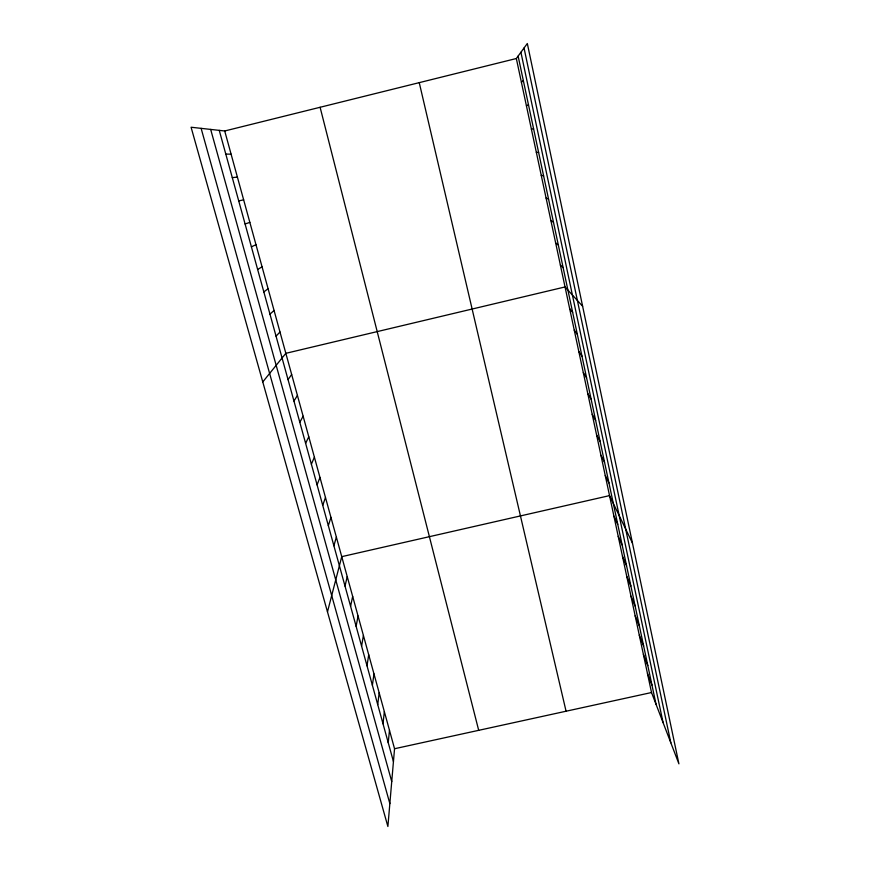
<?xml version="1.0" encoding="UTF-8"?>
<svg xmlns="http://www.w3.org/2000/svg" width="870" height="870" viewBox="0 0 870 870"><rect width="100%" height="100%" fill="white"/><g stroke="black" fill="none" stroke-linecap="round" stroke-linejoin="round"><path stroke-width="1.3" d="M224.721 130.978L394.545 748.733L387.889 826.5L191.085 127.237L224.721 130.978L516.334 58.518L527.329 43.5L678.915 763.849L651.521 692.531L516.334 58.518M388.248 742.752L389.466 730.267M383.007 723.764L384.344 711.627M377.721 704.613L379.179 692.835M372.393 685.299L373.969 673.88M367.02 665.811L368.706 654.762M361.594 646.149L363.41 635.481M356.113 626.313L358.059 616.036M350.588 606.292L352.665 596.418M345.02 586.108L347.228 576.625M327.479 611.871L341.736 556.659L609.533 495.617L632.457 543.076M333.895 545.773L336.364 537.105M328.338 525.643L330.948 517.389M322.737 505.339L325.478 497.51M317.082 484.851L319.964 477.445M311.373 464.188L314.396 457.207M305.62 443.33L308.785 436.794M299.813 422.287L303.13 416.208M293.951 401.048L297.42 395.426M288.035 379.624L291.657 374.47M262.773 381.941L285.838 353.329L565.043 286.948L582.617 306.24M276.051 336.179L279.977 331.992M521.413 82.335L523.316 80.508M269.972 314.157L274.061 310.459M263.838 291.928L268.09 288.731M526.437 105.922L528.46 104.683M257.65 269.493L262.055 266.818M251.397 246.852L255.976 244.687M245.09 223.992L249.842 222.372M531.418 129.293L533.549 128.64M238.717 200.916L243.643 199.839M394.545 748.733L651.521 692.531M232.29 177.632L237.401 177.099M536.355 152.446L538.606 152.37M225.808 154.11L231.083 154.153M541.249 175.381L543.598 175.86M546.099 198.099L548.557 199.143M550.895 220.621L553.461 222.198M555.658 242.937L558.322 245.046M560.367 265.046L563.14 267.677M569.665 308.665L572.634 312.319M574.254 330.176L577.321 334.33M578.8 351.502L581.965 356.135M583.313 372.643L586.554 377.743M587.783 393.588L591.111 399.167M592.209 414.359L595.635 420.384M596.592 434.935L600.104 441.416M600.942 455.336L604.541 462.264M605.259 475.564L608.935 482.926M613.905 516.095L617.743 524.316M618.233 536.388L622.159 545.033M622.518 556.506L626.52 565.565M626.77 576.451L630.848 585.912M630.989 596.222L635.143 606.086M635.165 615.819L639.396 626.074M639.309 635.241L643.615 645.888M643.419 654.501L647.791 665.528M647.487 673.597L651.934 684.994M201.122 128.358L389.847 803.586M210.67 129.423L391.739 781.564M219.251 130.369L393.447 761.576M320.106 107.282L478.696 730.332M419.253 82.65L566.065 711.225M520.912 52.254L663.081 722.611M518.118 56.082L656.045 704.287M524.044 47.991L670.835 742.806"/></g></svg>
